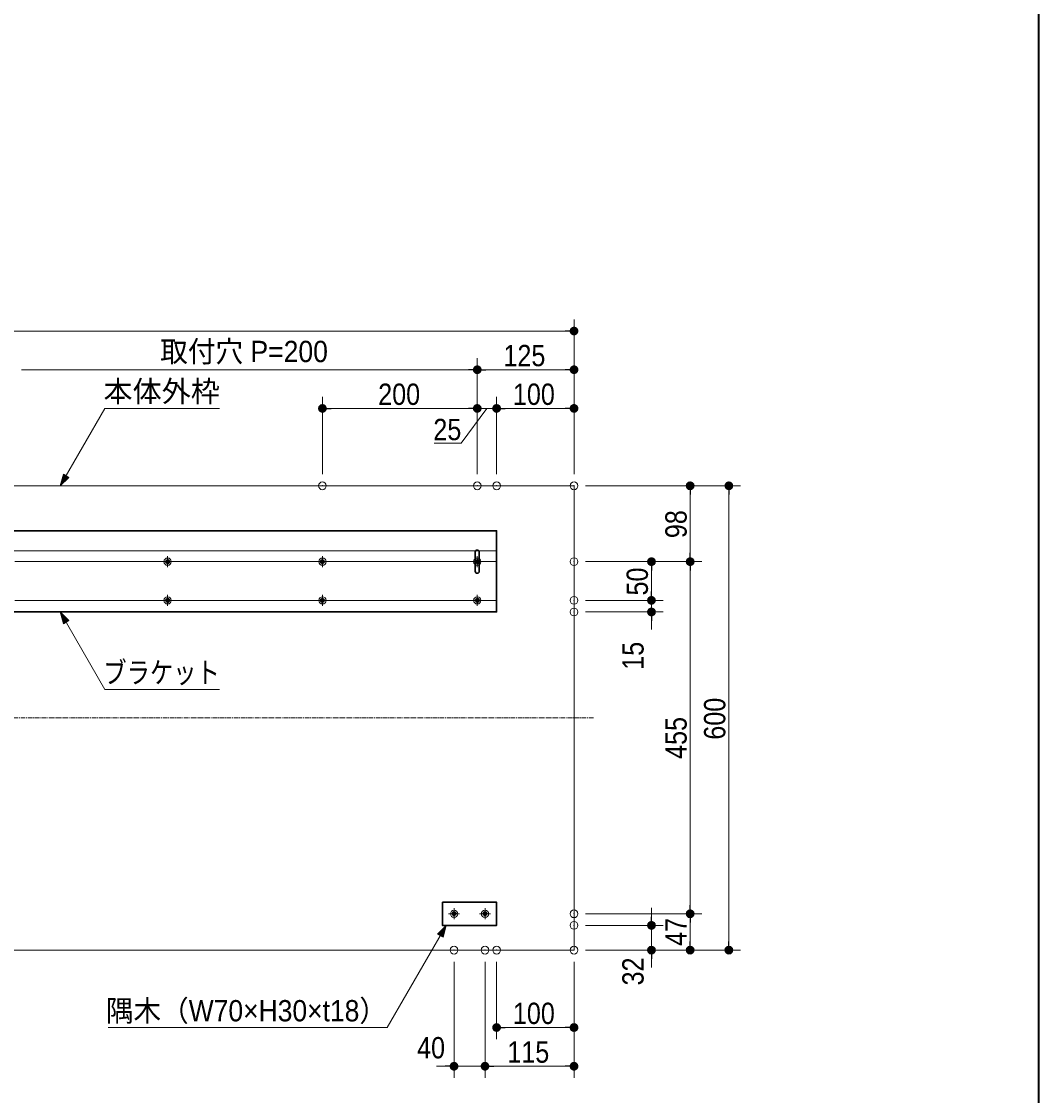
# Model space of a CAD drawing. Units: millimetres, scale not verified. Extents: x -4547 to 4547, y -2284 to 2284.
# Drawn here: x 346 to 1659, y -1388 to 0 of the extents above; entities that cross this region are included whole.
import ezdxf
from ezdxf.enums import TextEntityAlignment as Align

# ---------------------------------------------------------------- set-up
doc = ezdxf.new("R2010")
doc.units = ezdxf.units.MM
doc.header["$LTSCALE"] = 20
doc.header["$PDMODE"] = 32
doc.header["$PDSIZE"] = 10
for name, pattern in [('USER1', [0.8, 0.5, -0.3]), ('USER2', [2.91, 1.76, -0.4, 0.35, -0.4]), ('USER3', [9.172222, 5.997222, -1.058333, 1.058333, -1.058333])]:
    doc.linetypes.add(name, pattern=pattern)
for name, color, linetype, lineweight in [('0-0_1図面枠', 7, 'Continuous', 20), ('0-1_3一般', 7, 'Continuous', 15), ('0-2_2寸法-2', 7, 'Continuous', 15), ('0-3_0', 7, 'Continuous', 25), ('0-4_Defpoints', 7, 'Continuous', 15), ('0-5_2寸法-1', 7, 'Continuous', 15), ('0-6_2寸法-3', 7, 'Continuous', 15)]:
    doc.layers.add(name, color=color, linetype=linetype, lineweight=lineweight)
doc.styles.add('ＭＳ Ｐゴシック', font='')
doc.styles.get('ＭＳ Ｐゴシック').set_extended_font_data('MS PGothic')

# ---------------------------------------------------------------- blocks, each defined once
blk = doc.blocks.new('グループ-49')
at = {"layer": '0-1_3一般'}
for p, q in [((16020, -13676.6), (46000, -13676.6)), ((16470, -13960), (16020, -13960)), ((16570, -13960), (20470, -13960)), ((20570, -13960), (24470, -13960)), ((24570, -13960), (28470, -13960)), ((28570, -13960), (33450, -13960)), ((37450, -13960), (33550, -13960)), ((41450, -13960), (37550, -13960)), ((45450, -13960), (41550, -13960)), ((45550, -13960), (46000, -13960)), ((16470, -14960), (16020, -14960)), ((16570, -14960), (20470, -14960)), ((20570, -14960), (24470, -14960)), ((24570, -14960), (28470, -14960)), ((28570, -14960), (33450, -14960)), ((37450, -14960), (33550, -14960)), ((41450, -14960), (37550, -14960)), ((45450, -14960), (41550, -14960)), ((45550, -14960), (46000, -14960))]:
    blk.add_line(p, q, dxfattribs=at)
at = {"layer": '0-1_3一般', "lineweight": 30}
blk.add_lwpolyline([(16020, -13160), (46000, -13160), (46000, -15260), (16020, -15260)], close=True, dxfattribs=at)
blk = doc.blocks.new('グループ-58')
at = {"layer": '0-1_3一般', "linetype": 'USER2'}
for p, q in [((37356, -14960), (37644, -14960)), ((37500, -14816), (37500, -15104))]:
    blk.add_line(p, q, dxfattribs=at)
at = {"layer": '0-1_3一般'}
for p, q in [((37440, -14974), (37440, -14946)), ((37440, -14946), (37486, -14946)), ((37486, -14974), (37440, -14974)), ((37486, -14900), (37514, -14900)), ((37486, -14946), (37486, -14900)), ((37486, -15020), (37486, -14974)), ((37514, -14946), (37514, -14900)), ((37514, -14946), (37560, -14946)), ((37514, -15020), (37514, -14974)), ((37560, -14974), (37514, -14974)), ((37560, -14974), (37560, -14946)), ((37486, -15020), (37514, -15020))]:
    blk.add_line(p, q, dxfattribs=at)
for radius in [94, 50, 40]:
    blk.add_circle((37500, -14960), radius, dxfattribs=at)
blk = doc.blocks.new('グループ-59')
at = {"layer": '0-1_3一般', "linetype": 'USER2'}
for p, q in [((37500, -13816), (37500, -14104)), ((37356, -13960), (37644, -13960))]:
    blk.add_line(p, q, dxfattribs=at)
at = {"layer": '0-1_3一般'}
for p, q in [((37440, -13974), (37440, -13946)), ((37440, -13946), (37486, -13946)), ((37486, -13974), (37440, -13974)), ((37486, -13900), (37514, -13900)), ((37486, -13946), (37486, -13900)), ((37486, -14020), (37486, -13974)), ((37486, -14020), (37514, -14020)), ((37514, -13946), (37514, -13900)), ((37514, -13946), (37560, -13946)), ((37514, -14020), (37514, -13974)), ((37560, -13974), (37514, -13974)), ((37560, -13974), (37560, -13946))]:
    blk.add_line(p, q, dxfattribs=at)
for radius in [94, 50, 40]:
    blk.add_circle((37500, -13960), radius, dxfattribs=at)
blk = doc.blocks.new('グループ-60')
at = {"layer": '0-1_3一般', "linetype": 'USER2'}
for p, q in [((41356, -14960), (41644, -14960)), ((41500, -14816), (41500, -15104))]:
    blk.add_line(p, q, dxfattribs=at)
at = {"layer": '0-1_3一般'}
for p, q in [((41440, -14974), (41440, -14946)), ((41440, -14946), (41486, -14946)), ((41486, -14974), (41440, -14974)), ((41486, -14900), (41514, -14900)), ((41486, -14946), (41486, -14900)), ((41486, -15020), (41486, -14974)), ((41514, -14946), (41514, -14900)), ((41514, -14946), (41560, -14946)), ((41514, -15020), (41514, -14974)), ((41560, -14974), (41514, -14974)), ((41560, -14974), (41560, -14946)), ((41486, -15020), (41514, -15020))]:
    blk.add_line(p, q, dxfattribs=at)
for radius in [94, 50, 40]:
    blk.add_circle((41500, -14960), radius, dxfattribs=at)
blk = doc.blocks.new('グループ-61')
at = {"layer": '0-1_3一般', "linetype": 'USER2'}
for p, q in [((41500, -13816), (41500, -14104)), ((41356, -13960), (41644, -13960))]:
    blk.add_line(p, q, dxfattribs=at)
at = {"layer": '0-1_3一般'}
for p, q in [((41440, -13974), (41440, -13946)), ((41440, -13946), (41486, -13946)), ((41486, -13974), (41440, -13974)), ((41486, -13900), (41514, -13900)), ((41486, -13946), (41486, -13900)), ((41486, -14020), (41486, -13974)), ((41486, -14020), (41514, -14020)), ((41514, -13946), (41514, -13900)), ((41514, -13946), (41560, -13946)), ((41514, -14020), (41514, -13974)), ((41560, -13974), (41514, -13974)), ((41560, -13974), (41560, -13946))]:
    blk.add_line(p, q, dxfattribs=at)
for radius in [94, 50, 40]:
    blk.add_circle((41500, -13960), radius, dxfattribs=at)
blk = doc.blocks.new('グループ-62')
at = {"layer": '0-1_3一般', "linetype": 'USER2'}
for p, q in [((45356, -14960), (45644, -14960)), ((45500, -14816), (45500, -15104))]:
    blk.add_line(p, q, dxfattribs=at)
at = {"layer": '0-1_3一般'}
for p, q in [((45440, -14974), (45440, -14946)), ((45440, -14946), (45486, -14946)), ((45486, -14974), (45440, -14974)), ((45486, -14900), (45514, -14900)), ((45486, -14946), (45486, -14900)), ((45486, -15020), (45486, -14974)), ((45514, -14946), (45514, -14900)), ((45514, -14946), (45560, -14946)), ((45514, -15020), (45514, -14974)), ((45560, -14974), (45514, -14974)), ((45560, -14974), (45560, -14946)), ((45486, -15020), (45514, -15020))]:
    blk.add_line(p, q, dxfattribs=at)
for radius in [94, 50, 40]:
    blk.add_circle((45500, -14960), radius, dxfattribs=at)
blk = doc.blocks.new('グループ-63')
at = {"layer": '0-1_3一般', "linetype": 'USER2'}
for p, q in [((45500, -13816), (45500, -14104)), ((45356, -13960), (45644, -13960))]:
    blk.add_line(p, q, dxfattribs=at)
at = {"layer": '0-1_3一般'}
for p, q in [((45440, -13974), (45440, -13946)), ((45440, -13946), (45486, -13946)), ((45486, -13974), (45440, -13974)), ((45486, -13900), (45514, -13900)), ((45486, -13946), (45486, -13900)), ((45486, -14020), (45486, -13974)), ((45486, -14020), (45514, -14020)), ((45514, -13946), (45514, -13900)), ((45514, -13946), (45560, -13946)), ((45514, -14020), (45514, -13974)), ((45560, -13974), (45514, -13974)), ((45560, -13974), (45560, -13946))]:
    blk.add_line(p, q, dxfattribs=at)
for radius in [94, 50, 40]:
    blk.add_circle((45500, -13960), radius, dxfattribs=at)
blk = doc.blocks.new('グループ-64')
at = {"layer": '0-1_3一般', "lineweight": 30}
for p, q in [((45450, -14210), (45450, -13710)), ((45550, -13710), (45550, -14210))]:
    blk.add_line(p, q, dxfattribs=at)
for centre, start, end in [((45500, -13710), 90, 180), ((45500, -13710), 0, 90), ((45500, -14210), 180, 270), ((45500, -14210), 270, 0)]:
    blk.add_arc(centre, 50, start, end, dxfattribs=at)
at = {"layer": '0-1_3一般'}
for name in ['グループ-49', 'グループ-59', 'グループ-61', 'グループ-63', 'グループ-58', 'グループ-60', 'グループ-62']:
    blk.add_blockref(name, (0, 0), dxfattribs=at)
blk = doc.blocks.new('グループ-65')
at = {"layer": '0-1_3一般'}
for p, q in [((45686, -23000), (45714, -23000)), ((45686, -23046), (45686, -23000)), ((45714, -23046), (45714, -23000)), ((45640, -23074), (45640, -23046)), ((45640, -23046), (45686, -23046)), ((45686, -23074), (45640, -23074)), ((45686, -23120), (45686, -23074)), ((45686, -23120), (45714, -23120)), ((45714, -23046), (45760, -23046)), ((45714, -23120), (45714, -23074)), ((45760, -23074), (45714, -23074)), ((45760, -23074), (45760, -23046))]:
    blk.add_line(p, q, dxfattribs=at)
at = {"layer": '0-1_3一般', "linetype": 'USER2'}
for p, q in [((45700, -22916), (45700, -23204)), ((45556, -23060), (45844, -23060))]:
    blk.add_line(p, q, dxfattribs=at)
at = {"layer": '0-1_3一般'}
for radius in [94, 50, 40]:
    blk.add_circle((45700, -23060), radius, dxfattribs=at)
blk = doc.blocks.new('グループ-66')
at = {"layer": '0-1_3一般'}
for p, q in [((44886, -23000), (44914, -23000)), ((44886, -23046), (44886, -23000)), ((44914, -23046), (44914, -23000)), ((44840, -23074), (44840, -23046)), ((44840, -23046), (44886, -23046)), ((44886, -23074), (44840, -23074)), ((44886, -23120), (44886, -23074)), ((44886, -23120), (44914, -23120)), ((44914, -23046), (44960, -23046)), ((44914, -23120), (44914, -23074)), ((44960, -23074), (44914, -23074)), ((44960, -23074), (44960, -23046))]:
    blk.add_line(p, q, dxfattribs=at)
at = {"layer": '0-1_3一般', "linetype": 'USER2'}
for p, q in [((44900, -22916), (44900, -23204)), ((44756, -23060), (45044, -23060))]:
    blk.add_line(p, q, dxfattribs=at)
at = {"layer": '0-1_3一般'}
for radius in [94, 50, 40]:
    blk.add_circle((44900, -23060), radius, dxfattribs=at)
blk = doc.blocks.new('グループ-67')
at = {"layer": '0-1_3一般', "lineweight": 30}
blk.add_lwpolyline([(44600, -22760), (46000, -22760), (46000, -23360), (44600, -23360)], close=True, dxfattribs=at)
at = {"layer": '0-1_3一般'}
for name in ['グループ-66', 'グループ-65']:
    blk.add_blockref(name, (0, 0), dxfattribs=at)
blk = doc.blocks.new('グループ-68')
at = {"layer": '0-1_3一般', "linetype": 'USER3'}
blk.add_line((48500, -18000), (13520, -18000), dxfattribs=at)
at = {"layer": '0-1_3一般', "linetype": 'USER1'}
blk.add_lwpolyline([(14020, -12000), (48000, -12000), (48000, -24000), (14020, -24000)], close=True, dxfattribs=at)
at = {"layer": '0-1_3一般'}
for name in ['グループ-64', 'グループ-67']:
    blk.add_blockref(name, (0, 0), dxfattribs=at)
blk = doc.blocks.new('_Dot')
at = {"layer": '0-3_0'}
blk.add_line((-10, 0), (-20, 0), dxfattribs=at)
for points in [[(0, 0), (-10, 0), (-9.92, 1.25)], [(0, 0), (-9.92, -1.25), (-10, 0)], [(0, 0), (-9.92, 1.25), (-9.69, 2.49)], [(0, 0), (-9.69, -2.49), (-9.92, -1.25)], [(0, 0), (-9.69, 2.49), (-9.3, 3.68)], [(0, 0), (-9.3, -3.68), (-9.69, -2.49)], [(0, 0), (-9.3, 3.68), (-8.76, 4.82)], [(0, 0), (-8.76, -4.82), (-9.3, -3.68)], [(0, 0), (-8.76, 4.82), (-8.09, 5.88)], [(0, 0), (-8.09, -5.88), (-8.76, -4.82)], [(0, 0), (-8.09, 5.88), (-7.29, 6.85)], [(0, 0), (-7.29, -6.85), (-8.09, -5.88)], [(0, 0), (-7.29, 6.85), (-6.37, 7.71)], [(0, 0), (-6.37, -7.71), (-7.29, -6.85)], [(0, 0), (-6.37, 7.71), (-5.36, 8.44)], [(0, 0), (-5.36, -8.44), (-6.37, -7.71)], [(0, 0), (-5.36, 8.44), (-4.26, 9.05)], [(0, 0), (-4.26, -9.05), (-5.36, -8.44)], [(0, 0), (-4.26, 9.05), (-3.09, 9.51)], [(0, 0), (-3.09, -9.51), (-4.26, -9.05)], [(0, 0), (-3.09, 9.51), (-1.87, 9.82)], [(0, 0), (-1.87, -9.82), (-3.09, -9.51)], [(0, 0), (-1.87, 9.82), (-0.63, 9.98)], [(0, 0), (-0.63, -9.98), (-1.87, -9.82)], [(0, 0), (-0.63, 9.98), (0.63, 9.98)], [(0, 0), (0.63, -9.98), (-0.63, -9.98)], [(0, 0), (0.63, 9.98), (1.87, 9.82)], [(0, 0), (1.87, 9.82), (3.09, 9.51)], [(0, 0), (3.09, 9.51), (4.26, 9.05)], [(0, 0), (4.26, 9.05), (5.36, 8.44)], [(0, 0), (5.36, 8.44), (6.37, 7.71)], [(0, 0), (6.37, 7.71), (7.29, 6.85)], [(0, 0), (7.29, 6.85), (8.09, 5.88)], [(0, 0), (8.09, 5.88), (8.76, 4.82)], [(0, 0), (8.76, 4.82), (9.3, 3.68)], [(0, 0), (9.3, 3.68), (9.69, 2.49)], [(0, 0), (9.69, 2.49), (9.92, 1.25)], [(0, 0), (9.92, 1.25), (10, 0)], [(0, 0), (1.87, -9.82), (0.63, -9.98)], [(0, 0), (3.09, -9.51), (1.87, -9.82)], [(0, 0), (4.26, -9.05), (3.09, -9.51)], [(0, 0), (5.36, -8.44), (4.26, -9.05)], [(0, 0), (6.37, -7.71), (5.36, -8.44)], [(0, 0), (7.29, -6.85), (6.37, -7.71)], [(0, 0), (8.09, -5.88), (7.29, -6.85)], [(0, 0), (8.76, -4.82), (8.09, -5.88)], [(0, 0), (9.3, -3.68), (8.76, -4.82)], [(0, 0), (9.69, -2.49), (9.3, -3.68)], [(0, 0), (9.92, -1.25), (9.69, -2.49)], [(0, 0), (10, 0), (9.92, -1.25)]]:
    blk.add_solid(points, dxfattribs=at)
blk = doc.blocks.new('グループ-2')
at = {"layer": '0-0_1図面枠', "lineweight": 35}
blk.add_lwpolyline([(-60000, 41550), (60000, 41550), (60000, -41550), (-60000, -41550)], close=True, dxfattribs=at)

msp = doc.modelspace()

# ---------------------------------------------------------------- linework, layer by layer
at = {"layer": '0-2_2寸法-2'}
for p, q in [((934.37, -585), (934.37, -485)), ((959.37, -585), (959.37, -485)), ((923.12, -500), (911.86, -500)), ((934.37, -500), (959.37, -500)), ((970.63, -500), (981.89, -500)), ((1159.37, -736.74), (1159.37, -725.49)), ((1074.37, -748), (1174.37, -748)), ((1159.37, -748), (1159.37, -763)), ((1074.37, -763), (1174.37, -763)), ((1159.37, -774.26), (1159.37, -785.51)), ((1159.37, -1156.74), (1159.37, -1145.49)), ((1074.37, -1168), (1174.37, -1168)), ((1159.37, -1200), (1159.37, -1168)), ((1074.37, -1200), (1174.37, -1200)), ((904.37, -1215), (904.37, -1365)), ((944.37, -1215), (944.37, -1365)), ((1159.37, -1211.26), (1159.37, -1222.51)), ((893.12, -1350), (881.86, -1350)), ((944.37, -1350), (904.37, -1350)), ((955.63, -1350), (966.89, -1350))]:
    msp.add_line(p, q, dxfattribs=at)
msp.add_lwpolyline([(878.52, -545), (913.68, -545), (946.87, -500)], dxfattribs=at)
at = {"layer": '0-4_Defpoints'}
for p in [(934.37, -450), (1059.37, -450), (734.37, -500), (934.37, -500), (959.37, -500), (1059.37, -500), (734.37, -600), (934.37, -600), (959.37, -600), (1059.37, -600), (1059.37, -600), (1209.37, -600), (1059.37, -698), (1159.37, -698), (1209.37, -698), (1059.37, -748), (1059.37, -763), (1159.37, -763), (1059.37, -1153), (1209.37, -1153), (1059.37, -1168), (1159.37, -1168), (904.37, -1200), (944.37, -1200), (959.37, -1200), (1059.37, -1200), (1159.37, -1200), (1209.37, -1200), (1259.37, -1200), (1059.37, -1300), (904.37, -1350), (1059.37, -1350)]:
    msp.add_point(p, dxfattribs=at)
at = {"layer": '0-5_2寸法-1'}
for p, q in [((1059.37, -435), (1059.37, -385)), ((1048.12, -400), (-628.37, -400)), ((934.37, -485), (934.37, -435)), ((934.37, -485), (934.37, -435)), ((1059.37, -585), (1059.37, -435)), ((923.12, -450), (345.63, -450)), ((1048.12, -450), (945.63, -450)), ((734.37, -585), (734.37, -485)), ((934.37, -585), (934.37, -485)), ((959.37, -585), (959.37, -485)), ((1059.37, -585), (1059.37, -485)), ((923.12, -500), (745.63, -500)), ((970.63, -500), (1048.12, -500)), ((1074.37, -600), (1224.37, -600)), ((1224.37, -600), (1274.37, -600)), ((1209.37, -611.26), (1209.37, -686.74)), ((1259.37, -611.26), (1259.37, -1188.74)), ((1074.37, -698), (1174.37, -698)), ((1174.37, -698), (1224.37, -698)), ((1174.37, -698), (1224.37, -698)), ((1159.37, -736.74), (1159.37, -709.26)), ((1209.37, -709.26), (1209.37, -1141.74)), ((1074.37, -748), (1174.37, -748)), ((1074.37, -1153), (1224.37, -1153)), ((1074.37, -1153), (1224.37, -1153)), ((1209.37, -1188.74), (1209.37, -1164.26)), ((1174.37, -1200), (1224.37, -1200)), ((1224.37, -1200), (1274.37, -1200)), ((944.37, -1215), (944.37, -1365)), ((959.37, -1215), (959.37, -1315)), ((1059.37, -1215), (1059.37, -1315)), ((970.63, -1300), (1048.12, -1300)), ((1059.37, -1315), (1059.37, -1365)), ((955.63, -1350), (1048.12, -1350))]:
    msp.add_line(p, q, dxfattribs=at)
at = {"layer": '0-6_2寸法-3'}
for points in [[(601.42, -500), (453.26, -500), (395.52, -600)], [(601.57, -863), (453.26, -863), (395.52, -763)], [(457.59, -1300), (818.16, -1300), (894.37, -1168)]]:
    msp.add_lwpolyline(points, dxfattribs=at)
at = {"layer": '0-6_2寸法-3', "lineweight": 5}
for points in [[(406.86, -589.05), (395.52, -600), (399.87, -584.84)], [(399.87, -778.16), (395.52, -763), (406.86, -773.95)], [(883.22, -1179.15), (894.37, -1168), (890.29, -1183.23)]]:
    msp.add_lwpolyline(points, close=True, dxfattribs=at)
at = {"layer": '0-6_2寸法-3'}
for points in [[(406.86, -589.05), (399.87, -584.84), (395.52, -600)], [(399.87, -778.16), (406.86, -773.95), (395.52, -763)], [(883.22, -1179.15), (890.29, -1183.23), (894.37, -1168)]]:
    msp.add_solid(points, dxfattribs=at)

# ---------------------------------------------------------------- block references
at = {"layer": '0-0_1図面枠', "xscale": 0.05, "yscale": 0.05}
msp.add_blockref('グループ-2', (-1340.63, 0), dxfattribs=at)
at = {"layer": '0-1_3一般', "xscale": 0.05, "yscale": 0.05}
msp.add_blockref('グループ-68', (-1340.63, 0), dxfattribs=at)
at = {"layer": '0-2_2寸法-2', "xscale": 0.5627563, "yscale": 0.5627563}
for p in [(934.37, -500), (904.37, -1350)]:
    msp.add_blockref('_Dot', p, dxfattribs=at)
for p, rotation in [((959.37, -500), 180), ((1159.37, -748), 270), ((1159.37, -763), 90), ((1159.37, -1168), 270), ((1159.37, -1200), 90), ((944.37, -1350), 180)]:
    msp.add_blockref('_Dot', p, dxfattribs=dict(at, rotation=rotation))
at = {"layer": '0-5_2寸法-1', "xscale": 0.5627563, "yscale": 0.5627563}
for p in [(1059.37, -400), (934.37, -450), (1059.37, -450), (934.37, -500), (1059.37, -500), (1059.37, -1300), (1059.37, -1350)]:
    msp.add_blockref('_Dot', p, dxfattribs=at)
for p, rotation in [((934.37, -450), 180), ((734.37, -500), 180), ((959.37, -500), 180), ((1209.37, -600), 90), ((1259.37, -600), 90), ((1159.37, -698), 90), ((1209.37, -698), 270), ((1209.37, -698), 90), ((1159.37, -748), 270), ((1209.37, -1153), 270), ((1209.37, -1153), 90), ((1209.37, -1200), 270), ((1259.37, -1200), 270), ((959.37, -1300), 180), ((944.37, -1350), 180)]:
    msp.add_blockref('_Dot', p, dxfattribs=dict(at, rotation=rotation))

# ---------------------------------------------------------------- texts
at = {"layer": '0-2_2寸法-2', "style": 'ＭＳ Ｐゴシック', "width": 0.9}
for s, p in [('25', (877.66, -549.29)), ('40', (856.67, -1348.14))]:
    msp.add_text(s, height=27.57, dxfattribs=at).set_placement(p, align=Align.BOTTOM_LEFT)
for s, p in [('15', (1157.52, -837.67)), ('32', (1157.52, -1245.59))]:
    msp.add_text(s, height=27.57, rotation=90, dxfattribs=at).set_placement(p, align=Align.BOTTOM_LEFT)
at = {"layer": '0-5_2寸法-1', "style": 'ＭＳ Ｐゴシック'}
for s, width, p in [('取付穴 P=200', 0.95, (524.73, -448.46)), ('125', 0.9, (968.21, -453.72)), ('200', 0.9, (806.42, -503.72)), ('100', 0.9, (980.42, -503.72)), ('100', 0.9, (980.42, -1303.72)), ('115', 0.9, (973.21, -1353.72))]:
    msp.add_text(s, height=27.57, dxfattribs=dict(at, width=width)).set_placement(p, align=Align.BOTTOM_LEFT)
at = {"layer": '0-5_2寸法-1', "style": 'ＭＳ Ｐゴシック', "width": 0.9}
for s, p in [('98', (1213.17, -667.6)), ('50', (1163.09, -741.74)), ('600', (1263.09, -928.03)), ('455', (1213.17, -952.87)), ('47', (1213.17, -1194.44))]:
    msp.add_text(s, height=27.57, rotation=90, dxfattribs=at).set_placement(p, align=Align.BOTTOM_LEFT)
at = {"layer": '0-6_2寸法-3', "style": 'ＭＳ Ｐゴシック'}
msp.add_text('本体外枠', height=27.57, dxfattribs=at).set_placement((451.53, -499.97), align=Align.BOTTOM_LEFT)
for s, height, width, p in [('ブラケット', 27.57, 0.8, (451.38, -863.27)), ('隅木（W70×H30×t18）', 27.51, 0.95, (454.7, -1300.27))]:
    msp.add_text(s, height=height, dxfattribs=dict(at, width=width)).set_placement(p, align=Align.BOTTOM_LEFT)

doc.saveas('drawing.dxf')
